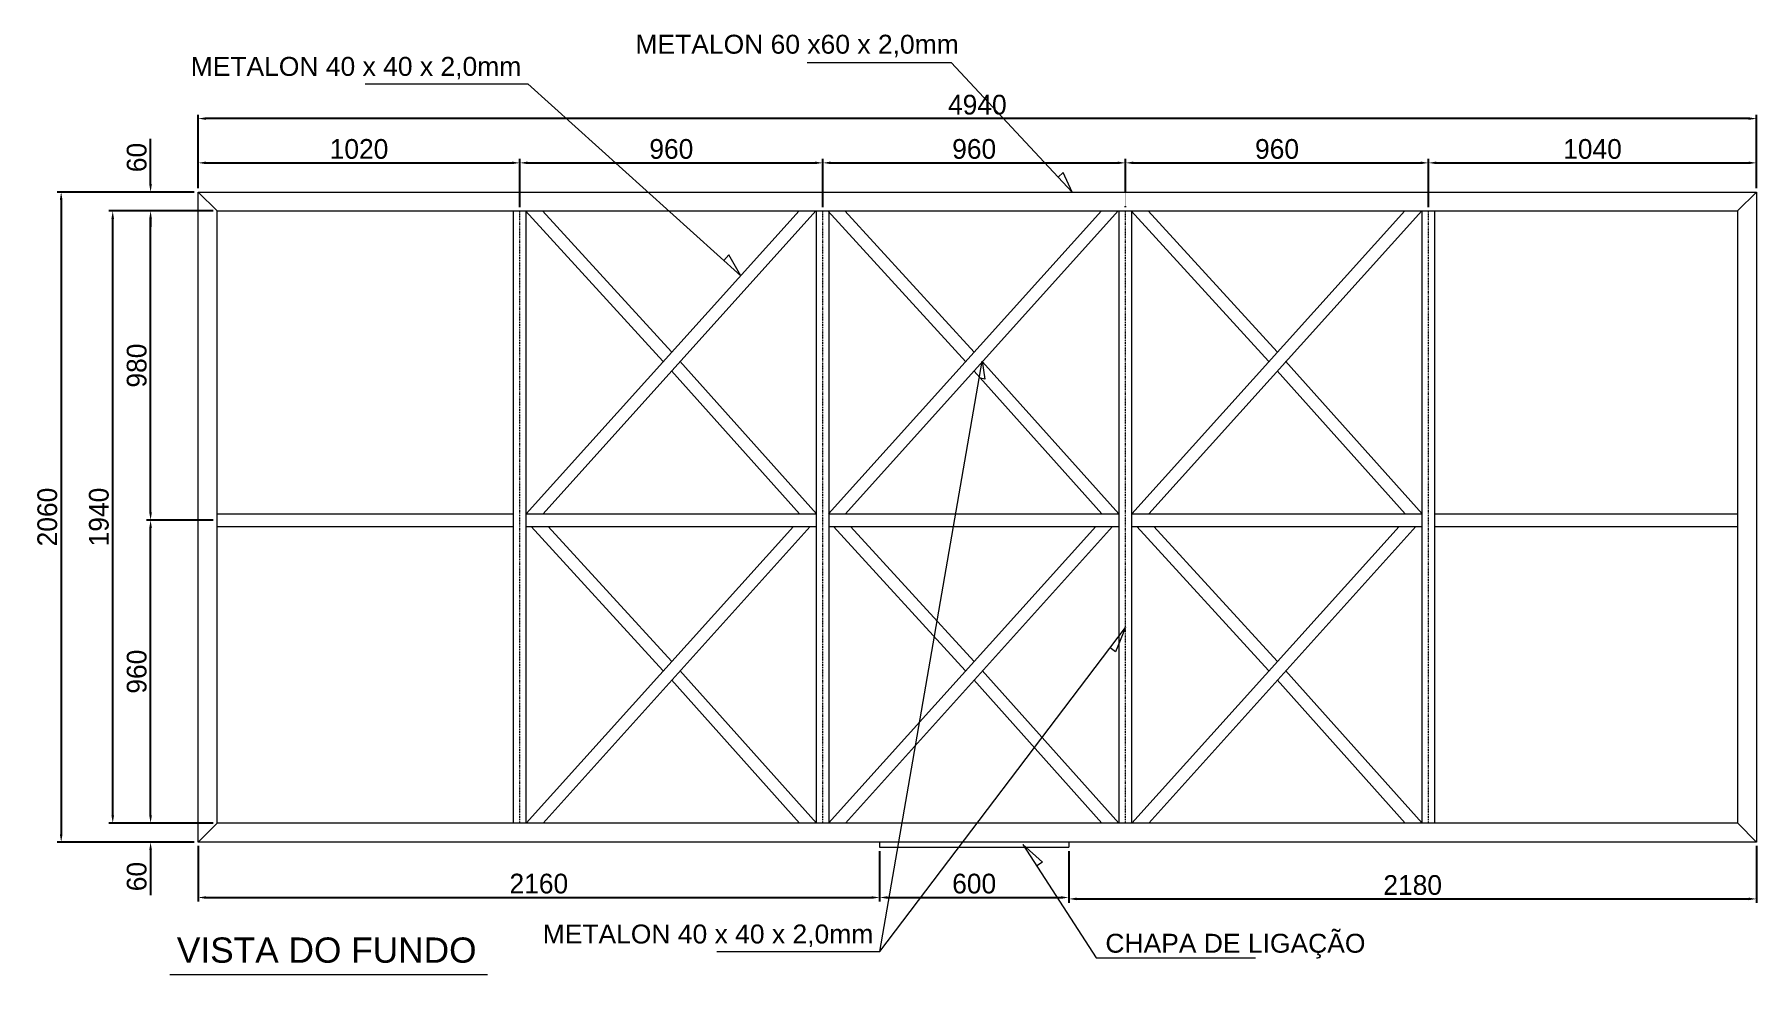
# Model space of a CAD drawing. Header units: millimetres. Extents: x 259906 to 295831, y -52980 to -28535.
# Drawn here: x 273470 to 278929, y -46950 to -43970 of the extents above; entities that cross this region are included whole.
import ezdxf

# ---------------------------------------------------------------- set-up
doc = ezdxf.new("R2010")
doc.units = ezdxf.units.MM
doc.header["$LTSCALE"] = 0.2
doc.linetypes.add('ACAD_ISO07W100', pattern=[3, 0, -3])
doc.linetypes.add('DASHDOT', pattern=[25.4, 12.7, -6.35, 0, -6.35])
for name, color, linetype, lineweight in [('01 cent', 1, 'DASHDOT', 9), ('03', 3, 'Continuous', 13), ('04', 4, 'Continuous', 5), ('COTA', 1, 'Continuous', 9)]:
    doc.layers.add(name, color=color, linetype=linetype, lineweight=lineweight)
doc.styles.add('1-20', font='arial.ttf', dxfattribs={"height": 4})
doc.styles.add('1-75', font='arial.ttf', dxfattribs={"height": 15})
doc.dimstyles.new('ESC25', dxfattribs={"dimscale": 25, "dimtxt": 2.5, "dimasz": 1, "dimexe": 0.5, "dimexo": 0.5, "dimgap": 0.5, "dimtad": 1, "dimdec": 0, "dimzin": 0, "dimdsep": 46, "dimtxsty": 'Standard', "dimcen": 1.5, "dimclrd": 1, "dimclre": 1, "dimclrt": 2, "dimadec": 0, "dimazin": 0, "dimtfac": 1, "dimtdec": 0, "dimtofl": 0, "dimtmove": 0, "dimatfit": 3, "dimfxl": 1, "dimtolj": 1, "dimtzin": 0, "dimarcsym": 0})

# ---------------------------------------------------------------- blocks, each defined once
blk = doc.blocks.new('*D10')
at = {"layer": '03', "color": 1, "lineweight": -2, "transparency": 16777216}
for p, q in [((273989, -44457.4), (273989, -44224.7)), ((278904, -44237.2), (274014, -44237.2)), ((278929, -44457.4), (278929, -44224.7))]:
    blk.add_line(p, q, dxfattribs=at)
at = {"layer": '03', "color": 1, "transparency": 16777216}
for points in [[(274014, -44233), (274014, -44241.3), (273989, -44237.2)], [(278904, -44233), (278904, -44241.3), (278929, -44237.2)]]:
    blk.add_solid(points, dxfattribs=at)
at = {"layer": '03', "color": 2, "transparency": 16777216, "insert": (276459, -44193.4), "char_height": 62.5, "attachment_point": 5}
blk.add_mtext('\\A1;4940', dxfattribs=at)
blk = doc.blocks.new('*D11')
at = {"layer": '03', "color": 1, "lineweight": -2, "transparency": 16777216}
for p, q in [((273976.5, -44469.9), (273542.4, -44469.9)), ((273554.9, -44494.9), (273554.9, -46504.9)), ((273976.5, -46529.9), (273542.4, -46529.9))]:
    blk.add_line(p, q, dxfattribs=at)
at = {"layer": '03', "color": 1, "transparency": 16777216}
for points in [[(273550.7, -44494.9), (273559.1, -44494.9), (273554.9, -44469.9)], [(273550.7, -46504.9), (273559.1, -46504.9), (273554.9, -46529.9)]]:
    blk.add_solid(points, dxfattribs=at)
at = {"layer": '03', "color": 2, "transparency": 16777216, "insert": (273511.1, -45499.9), "char_height": 62.5, "attachment_point": 5, "rotation": 90}
blk.add_mtext('\\A1;2060', dxfattribs=at)
blk = doc.blocks.new('*D30')
at = {"layer": '03', "color": 1, "lineweight": -2, "transparency": 16777216}
for p, q in [((273989, -44457.4), (273989, -44364.9)), ((274014, -44377.4), (274984, -44377.4)), ((275009, -44517.4), (275009, -44364.9))]:
    blk.add_line(p, q, dxfattribs=at)
at = {"layer": '03', "color": 1, "transparency": 16777216}
for points in [[(274014, -44373.3), (274014, -44381.6), (273989, -44377.4)], [(274984, -44373.3), (274984, -44381.6), (275009, -44377.4)]]:
    blk.add_solid(points, dxfattribs=at)
at = {"layer": '03', "color": 2, "transparency": 16777216, "insert": (274499, -44333.7), "char_height": 62.5, "attachment_point": 5}
blk.add_mtext('\\A1;1020', dxfattribs=at)
blk = doc.blocks.new('*D31')
at = {"layer": '03', "color": 1, "lineweight": -2, "transparency": 16777216}
for p, q in [((275009, -44517.4), (275009, -44364.9)), ((275034, -44377.4), (275944, -44377.4)), ((275969, -44517.4), (275969, -44364.9))]:
    blk.add_line(p, q, dxfattribs=at)
at = {"layer": '03', "color": 1, "transparency": 16777216}
for points in [[(275034, -44373.3), (275034, -44381.6), (275009, -44377.4)], [(275944, -44373.3), (275944, -44381.6), (275969, -44377.4)]]:
    blk.add_solid(points, dxfattribs=at)
at = {"layer": '03', "color": 2, "transparency": 16777216, "insert": (275489, -44333.7), "char_height": 62.5, "attachment_point": 5}
blk.add_mtext('\\A1;960', dxfattribs=at)
blk = doc.blocks.new('*D32')
at = {"layer": '03', "color": 1, "lineweight": -2, "transparency": 16777216}
for p, q in [((277889, -44517.4), (277889, -44364.9)), ((277914, -44377.4), (278904, -44377.4)), ((278929, -44457.4), (278929, -44364.9))]:
    blk.add_line(p, q, dxfattribs=at)
at = {"layer": '03', "color": 1, "transparency": 16777216}
for points in [[(277914, -44373.3), (277914, -44381.6), (277889, -44377.4)], [(278904, -44373.3), (278904, -44381.6), (278929, -44377.4)]]:
    blk.add_solid(points, dxfattribs=at)
at = {"layer": '03', "color": 2, "transparency": 16777216, "insert": (278409, -44333.7), "char_height": 62.5, "attachment_point": 5}
blk.add_mtext('\\A1;1040', dxfattribs=at)
blk = doc.blocks.new('*D33')
at = {"layer": '03', "color": 1, "lineweight": -2, "transparency": 16777216}
for p, q in [((274036.5, -45509.9), (273825.8, -45509.9)), ((273838.3, -46444.9), (273838.3, -45534.9)), ((273976.5, -46469.9), (273825.8, -46469.9))]:
    blk.add_line(p, q, dxfattribs=at)
at = {"layer": '03', "color": 1, "transparency": 16777216}
for points in [[(273834.1, -45534.9), (273842.4, -45534.9), (273838.3, -45509.9)], [(273834.1, -46444.9), (273842.4, -46444.9), (273838.3, -46469.9)]]:
    blk.add_solid(points, dxfattribs=at)
at = {"layer": '03', "color": 2, "transparency": 16777216, "insert": (273794.5, -45989.9), "char_height": 62.5, "attachment_point": 5, "rotation": 90}
blk.add_mtext('\\A1;960', dxfattribs=at)
blk = doc.blocks.new('*D34')
at = {"layer": '03', "color": 1, "lineweight": -2, "transparency": 16777216}
for p, q in [((274036.5, -44529.9), (273705.8, -44529.9)), ((273718.3, -46444.9), (273718.3, -44554.9)), ((274036.5, -46469.9), (273705.8, -46469.9))]:
    blk.add_line(p, q, dxfattribs=at)
at = {"layer": '03', "color": 1, "transparency": 16777216}
for points in [[(273714.1, -44554.9), (273722.5, -44554.9), (273718.3, -44529.9)], [(273714.1, -46444.9), (273722.5, -46444.9), (273718.3, -46469.9)]]:
    blk.add_solid(points, dxfattribs=at)
at = {"layer": '03', "color": 2, "transparency": 16777216, "insert": (273674.6, -45499.9), "char_height": 62.5, "attachment_point": 5, "rotation": 90}
blk.add_mtext('\\A1;1940', dxfattribs=at)
blk = doc.blocks.new('*D35')
at = {"layer": '03', "color": 1, "lineweight": -2, "transparency": 16777216}
for p, q in [((273838.3, -46444.9), (273838.3, -46419.9)), ((273976.5, -46469.9), (273825.8, -46469.9)), ((273976.5, -46529.9), (273825.8, -46529.9)), ((273838.3, -46554.9), (273838.3, -46698.6))]:
    blk.add_line(p, q, dxfattribs=at)
at = {"layer": '03', "color": 1, "transparency": 16777216}
for points in [[(273834.1, -46444.9), (273842.4, -46444.9), (273838.3, -46469.9)], [(273834.1, -46554.9), (273842.4, -46554.9), (273838.3, -46529.9)]]:
    blk.add_solid(points, dxfattribs=at)
at = {"layer": '03', "color": 2, "transparency": 16777216, "insert": (273794.5, -46639.3), "char_height": 62.5, "attachment_point": 5, "rotation": 90}
blk.add_mtext('\\A1;60', dxfattribs=at)
blk = doc.blocks.new('*D36')
at = {"layer": '03', "color": 1, "lineweight": -2, "transparency": 16777216}
for p, q in [((273838.3, -44444.9), (273838.3, -44301.1)), ((273976.5, -44469.9), (273825.8, -44469.9)), ((274036.5, -44529.9), (273825.8, -44529.9)), ((273838.3, -44554.9), (273838.3, -44579.9))]:
    blk.add_line(p, q, dxfattribs=at)
at = {"layer": '03', "color": 1, "transparency": 16777216}
for points in [[(273834.1, -44444.9), (273842.4, -44444.9), (273838.3, -44469.9)], [(273834.1, -44554.9), (273842.4, -44554.9), (273838.3, -44529.9)]]:
    blk.add_solid(points, dxfattribs=at)
at = {"layer": '03', "color": 2, "transparency": 16777216, "insert": (273794.5, -44360.5), "char_height": 62.5, "attachment_point": 5, "rotation": 90}
blk.add_mtext('\\A1;60', dxfattribs=at)
blk = doc.blocks.new('*D80')
at = {"layer": '03', "color": 1, "lineweight": -2, "transparency": 16777216}
for p, q in [((273989, -46542.4), (273989, -46718.1)), ((276149, -46558.4), (276149, -46718.1)), ((274014, -46705.6), (276124, -46705.6))]:
    blk.add_line(p, q, dxfattribs=at)
at = {"layer": '03', "color": 1, "transparency": 16777216}
for points in [[(274014, -46701.5), (274014, -46709.8), (273989, -46705.6)], [(276124, -46701.5), (276124, -46709.8), (276149, -46705.6)]]:
    blk.add_solid(points, dxfattribs=at)
at = {"layer": '03', "color": 2, "transparency": 16777216, "insert": (275069, -46661.9), "char_height": 62.5, "attachment_point": 5}
blk.add_mtext('\\A1;2160', dxfattribs=at)
blk = doc.blocks.new('*D81')
at = {"layer": '03', "color": 1, "lineweight": -2, "transparency": 16777216}
for p, q in [((276149, -46558.4), (276149, -46718.1)), ((276749, -46558.4), (276749, -46718.1)), ((276174, -46705.6), (276724, -46705.6))]:
    blk.add_line(p, q, dxfattribs=at)
at = {"layer": '03', "color": 1, "transparency": 16777216}
for points in [[(276174, -46701.5), (276174, -46709.8), (276149, -46705.6)], [(276724, -46701.5), (276724, -46709.8), (276749, -46705.6)]]:
    blk.add_solid(points, dxfattribs=at)
at = {"layer": '03', "color": 2, "transparency": 16777216, "insert": (276449, -46661.9), "char_height": 62.5, "attachment_point": 5}
blk.add_mtext('\\A1;600', dxfattribs=at)
blk = doc.blocks.new('*D82')
at = {"layer": '03', "color": 1, "lineweight": -2, "transparency": 16777216}
for p, q in [((276749, -46558.4), (276749, -46722.6)), ((278929, -46542.4), (278929, -46722.6)), ((276774, -46710.1), (278904, -46710.1))]:
    blk.add_line(p, q, dxfattribs=at)
at = {"layer": '03', "color": 1, "transparency": 16777216}
for points in [[(276774, -46706), (276774, -46714.3), (276749, -46710.1)], [(278904, -46706), (278904, -46714.3), (278929, -46710.1)]]:
    blk.add_solid(points, dxfattribs=at)
at = {"layer": '03', "color": 2, "transparency": 16777216, "insert": (277839, -46666.4), "char_height": 62.5, "attachment_point": 5}
blk.add_mtext('\\A1;2180', dxfattribs=at)
blk = doc.blocks.new('*D84')
at = {"layer": 'COTA', "color": 1, "linetype": 'ACAD_ISO07W100', "lineweight": -2, "transparency": 16777216}
for p, q in [((273976.5, -44529.9), (273825.8, -44529.9)), ((274036.5, -45509.9), (273825.8, -45509.9))]:
    blk.add_line(p, q, dxfattribs=at)
at = {"layer": 'COTA', "color": 1, "lineweight": -2, "transparency": 16777216}
blk.add_line((273838.3, -45484.9), (273838.3, -44554.9), dxfattribs=at)
at = {"layer": 'COTA', "color": 1, "transparency": 16777216}
for points in [[(273834.1, -44554.9), (273842.4, -44554.9), (273838.3, -44529.9)], [(273834.1, -45484.9), (273842.4, -45484.9), (273838.3, -45509.9)]]:
    blk.add_solid(points, dxfattribs=at)
at = {"layer": 'COTA', "color": 2, "transparency": 16777216, "insert": (273794.5, -45019.9), "char_height": 62.5, "attachment_point": 5, "rotation": 90}
blk.add_mtext('\\A1;980', dxfattribs=at)
blk = doc.blocks.new('*D85')
at = {"layer": 'COTA', "color": 1, "linetype": 'ACAD_ISO07W100', "lineweight": -2, "transparency": 16777216}
for p, q in [((276929, -44517.4), (276929, -44364.9)), ((277889, -44517.4), (277889, -44364.9))]:
    blk.add_line(p, q, dxfattribs=at)
at = {"layer": 'COTA', "color": 1, "lineweight": -2, "transparency": 16777216}
blk.add_line((276954, -44377.4), (277864, -44377.4), dxfattribs=at)
at = {"layer": 'COTA', "color": 1, "transparency": 16777216}
for points in [[(276954, -44373.3), (276954, -44381.6), (276929, -44377.4)], [(277864, -44373.3), (277864, -44381.6), (277889, -44377.4)]]:
    blk.add_solid(points, dxfattribs=at)
at = {"layer": 'COTA', "color": 2, "transparency": 16777216, "insert": (277409, -44333.7), "char_height": 62.5, "attachment_point": 5}
blk.add_mtext('\\A1;960', dxfattribs=at)
blk = doc.blocks.new('*D182')
at = {"layer": 'COTA', "color": 1, "lineweight": -2, "transparency": 16777216}
for p, q in [((275969, -44457.4), (275969, -44364.9)), ((275994, -44377.4), (276904, -44377.4)), ((276929, -44457.4), (276929, -44364.9))]:
    blk.add_line(p, q, dxfattribs=at)
at = {"layer": 'COTA', "color": 1, "transparency": 16777216}
for points in [[(275994, -44373.3), (275994, -44381.6), (275969, -44377.4)], [(276904, -44373.3), (276904, -44381.6), (276929, -44377.4)]]:
    blk.add_solid(points, dxfattribs=at)
at = {"layer": 'COTA', "color": 2, "transparency": 16777216, "insert": (276449, -44333.7), "char_height": 62.5, "attachment_point": 5}
blk.add_mtext('\\A1;960', dxfattribs=at)

msp = doc.modelspace()

# ---------------------------------------------------------------- linework, layer by layer
at = {"layer": '01 cent'}
for p, q in [((275009, -46469.9), (275009, -44529.9)), ((275969, -46469.9), (275969, -44529.9)), ((276929, -46469.9), (276929, -44529.9)), ((277889, -46469.9), (277889, -44529.9))]:
    msp.add_line(p, q, dxfattribs=at)
at = {"layer": '03'}
for p, q in [((273989, -44469.9), (278929, -44469.9)), ((273989, -46529.9), (273989, -44469.9)), ((274049, -44529.9), (273989, -44469.9)), ((278869, -44529.9), (278929, -44469.9)), ((278929, -44469.9), (278929, -46529.9)), ((274049, -44529.9), (278869, -44529.9)), ((274049, -46469.9), (274049, -44529.9)), ((274989, -46469.9), (274989, -44529.9)), ((275026.4, -44529.9), (275462.3, -45006.2)), ((275029, -46469.9), (275029, -44529.9)), ((275029, -45489.9), (275893.9, -44529.9)), ((275080.1, -44529.9), (275489, -44976.2)), ((275082.6, -45489.9), (275947.5, -44529.9)), ((275949, -46469.9), (275949, -44529.9)), ((275984.9, -44529.9), (276422, -45007.6)), ((275987.5, -45489.9), (276852.3, -44529.9)), ((275989, -46469.9), (275989, -44529.9)), ((276038.5, -44529.9), (276448.9, -44977.7)), ((276041, -45489.9), (276905.9, -44529.9)), ((276909, -46469.9), (276909, -44529.9)), ((276946.4, -44529.9), (277382.3, -45006.2)), ((276949, -46469.9), (276949, -44529.9)), ((276949, -45489.9), (277813.9, -44529.9)), ((277000.1, -44529.9), (277409, -44976.2)), ((277002.6, -45489.9), (277867.5, -44529.9)), ((277869, -46469.9), (277869, -44529.9)), ((277909, -46469.9), (277909, -44529.9)), ((278869, -44529.9), (278869, -46469.7)), ((275515.9, -45006.2), (275949, -45489.9)), ((276475.6, -45007.5), (276907.5, -45489.9)), ((277435.9, -45006.2), (277869, -45489.9)), ((275489.1, -45036.2), (275895.3, -45489.9)), ((276448.7, -45037.4), (276853.8, -45489.9)), ((277409.1, -45036.2), (277815.3, -45489.9)), ((274049, -45489.9), (274989, -45489.9)), ((275029, -45489.9), (275949, -45489.9)), ((275987.5, -45489.9), (276907.5, -45489.9)), ((276949, -45489.9), (277869, -45489.9)), ((277909, -45489.9), (278869, -45489.9)), ((274049, -45529.9), (274989, -45529.9)), ((275029, -45529.9), (275949, -45529.9)), ((275029, -46469.9), (275875.9, -45529.9)), ((275044.7, -45529.9), (275462.3, -45986.2)), ((275082.6, -46469.9), (275929.4, -45529.9)), ((275098.4, -45529.9), (275489, -45956.2)), ((275987.5, -45529.9), (276907.5, -45529.9)), ((275987.5, -46469.9), (276834.3, -45529.9)), ((276003.2, -45529.9), (276420.7, -45986.2)), ((276041, -46469.9), (276887.9, -45529.9)), ((276056.8, -45529.9), (276447.5, -45956.2)), ((276949, -46469.9), (277795.9, -45529.9)), ((276949, -45529.9), (277869, -45529.9)), ((276964.7, -45529.9), (277382.3, -45986.2)), ((277002.6, -46469.9), (277849.4, -45529.9)), ((277018.4, -45529.9), (277409, -45956.2)), ((277909, -45529.9), (278869, -45529.9)), ((275489.1, -46016.2), (275895.3, -46469.9)), ((275515.9, -45986.2), (275949, -46469.9)), ((276447.6, -46016.2), (276853.8, -46469.9)), ((276474.3, -45986.2), (276907.5, -46469.9)), ((277409.1, -46016.2), (277815.3, -46469.9)), ((277435.9, -45986.2), (277869, -46469.9)), ((274049, -46469.9), (273989, -46529.9)), ((278869.2, -46469.9), (274049, -46469.9)), ((278869.2, -46469.9), (278929, -46529.9)), ((278929, -46529.9), (273989, -46529.9)), ((276149, -46529.9), (276149, -46545.9)), ((276149, -46545.9), (276749, -46545.9)), ((276749, -46529.9), (276749, -46545.9))]:
    msp.add_line(p, q, dxfattribs=at)
at = {"layer": '04'}
for p, q in [((275919.2, -44059.2), (276376.2, -44059.2)), ((276376.2, -44059.2), (276759.5, -44469.9)), ((274518, -44127.2), (275034.5, -44127.2)), ((275034.5, -44127.2), (275709.1, -44735)), ((276730.6, -44408.1), (276715.2, -44422.4)), ((276759.5, -44469.9), (276730.6, -44408.1)), ((275671.3, -44668.9), (275655.4, -44686.6)), ((275709.1, -44735), (275671.3, -44668.9)), ((276149.5, -46876.8), (276474.3, -45006.2)), ((276474.3, -45006.2), (276482.3, -45063.1)), ((276149.5, -46876.8), (276929, -45849.9)), ((276929, -45849.9), (276897, -45927.1)), ((276897, -45927.1), (276880, -45914.2)), ((276602.9, -46537.7), (276835.9, -46897.3)), ((276602.9, -46537.7), (276665.1, -46593.5)), ((276665.1, -46593.5), (276647.3, -46605.3)), ((275633, -46876.8), (276149.5, -46876.8)), ((276835.9, -46897.3), (277341.1, -46897.3))]:
    msp.add_line(p, q, dxfattribs=at)
at = {"layer": '04', "color": 4}
msp.add_line((273899.2, -46949.8), (274906.1, -46949.8), dxfattribs=at)
at = {"layer": '04'}
for points in [[(276759.5, -44469.9), (276730.6, -44408.1), (276715.2, -44422.4), (276759.5, -44469.9)], [(275709.1, -44735), (275671.3, -44668.9), (275655.4, -44686.6), (275709.1, -44735)], [(276474.3, -45006.2), (276468.9, -45060.1), (276482.3, -45063.1), (276474.3, -45006.2)], [(276929, -45849.9), (276897, -45927.1), (276880, -45914.2), (276929, -45849.9)], [(276602.9, -46537.7), (276665.1, -46593.5), (276647.3, -46605.3), (276602.9, -46537.7)]]:
    msp.add_solid(points, dxfattribs=at)
at = {"layer": 'COTA'}
msp.add_line((276482.3, -45063.1), (276468.9, -45060.1), dxfattribs=at)

# ---------------------------------------------------------------- texts
at = {"layer": '04', "style": '1-20'}
for s, p in [('METALON 60 x60 x 2,0mm', (275375.3, -44031.4)), ('METALON 40 x 40 x 2,0mm', (273965.4, -44101.7)), ('METALON 40 x 40 x 2,0mm', (275081.2, -46851.3)), ('CHAPA DE LIGAÇÃO', (276864.9, -46880.6))]:
    msp.add_text(s, height=60, dxfattribs=at).set_placement(p)
at = {"layer": '04', "color": 4, "style": '1-75'}
msp.add_text('VISTA DO FUNDO', height=80, dxfattribs=at).set_placement((273921.6, -46912.3))

# ---------------------------------------------------------------- dimensions: what is measured, and where the dimension line sits
at = {"layer": '03'}
for base, p1, p2, picture, middle in [((273989, -44237.2), (278929, -44469.9), (273989, -44469.9), '*D10', (276459, -44193.4)), ((275009, -44377.4), (273989, -44469.9), (275009, -44529.9), '*D30', (274499, -44333.7)), ((275969, -44377.4), (275009, -44529.9), (275969, -44529.9), '*D31', (275489, -44333.7)), ((278929, -44377.4), (277889, -44529.9), (278929, -44469.9), '*D32', (278409, -44333.7)), ((276149, -46705.6), (273989, -46529.9), (276149, -46545.9), '*D80', (275069, -46661.9)), ((276749, -46705.6), (276149, -46545.9), (276749, -46545.9), '*D81', (276449, -46661.9)), ((278929, -46710.1), (276749, -46545.9), (278929, -46529.9), '*D82', (277839, -46666.4))]:
    dim = msp.add_linear_dim(base=base, p1=p1, p2=p2, dimstyle='ESC25', dxfattribs=at)
    dim.commit()
    dim.dimension.update_dxf_attribs({"geometry": picture, "text_midpoint": middle})
for base, p1, p2, picture, middle in [((273838.3, -44469.9), (274049, -44529.9), (273989, -44469.9), '*D36', (273794.5, -44360.5)), ((273554.9, -46529.9), (273989, -44469.9), (273989, -46529.9), '*D11', (273511.1, -45499.9)), ((273718.3, -44529.9), (274049, -46469.9), (274049, -44529.9), '*D34', (273674.6, -45499.9)), ((273838.3, -45509.9), (273989, -46469.9), (274049, -45509.9), '*D33', (273794.5, -45989.9)), ((273838.3, -46529.9), (273989, -46469.9), (273989, -46529.9), '*D35', (273794.5, -46639.3))]:
    dim = msp.add_linear_dim(base=base, p1=p1, p2=p2, angle=90, dimstyle='ESC25', dxfattribs=at)
    dim.commit()
    dim.dimension.update_dxf_attribs({"geometry": picture, "text_midpoint": middle})
at = {"layer": 'COTA'}
for base, p1, p2, picture, middle in [((276929, -44377.4), (275969, -44469.9), (276929, -44469.9), '*D182', (276449, -44333.7)), ((277889, -44377.4), (276929, -44529.9), (277889, -44529.9), '*D85', (277409, -44333.7))]:
    dim = msp.add_linear_dim(base=base, p1=p1, p2=p2, dimstyle='ESC25', dxfattribs=at)
    dim.commit()
    dim.dimension.update_dxf_attribs({"geometry": picture, "text_midpoint": middle})
dim = msp.add_linear_dim(base=(273838.3, -44529.9), p1=(274049, -45509.9), p2=(273989, -44529.9), angle=90, dimstyle='ESC25', dxfattribs=at)
dim.commit()
dim.dimension.update_dxf_attribs({"geometry": '*D84', "text_midpoint": (273794.5, -45019.9)})

doc.saveas('drawing.dxf')
